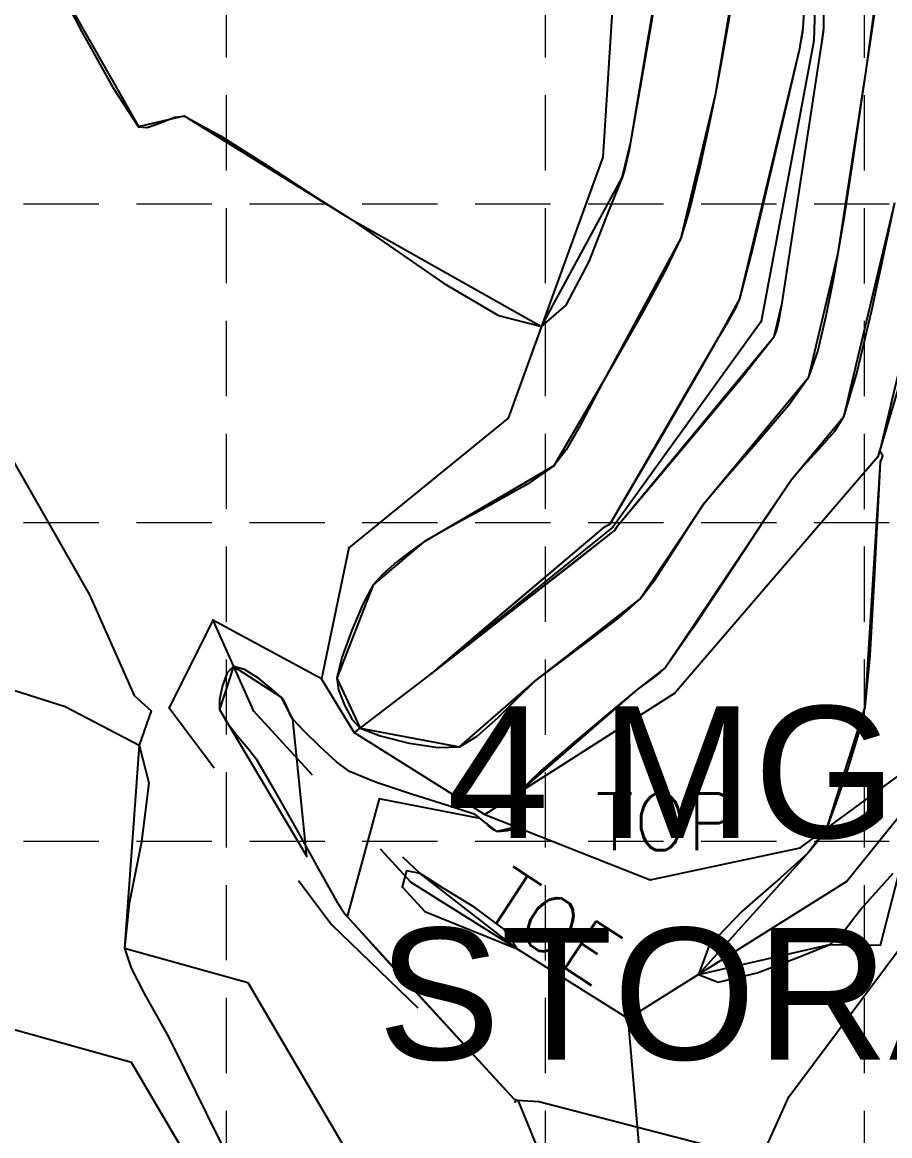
# Model space of a CAD drawing. Header units: inches. Extents: x 8056544 to 8057224, y 14638228 to 14639314.
# Drawn here: x 8056957.6 to 8057003.7, y 14638874 to 14638933.2 of the extents above; entities that cross this region are included whole.
import ezdxf

# ---------------------------------------------------------------- set-up
doc = ezdxf.new("R2010")
doc.units = ezdxf.units.IN
doc.header["$MEASUREMENT"] = 0
doc.linetypes.add('HIDDEN', pattern=[0.375, 0.25, -0.125])
doc.linetypes.add('HIDDEN2', pattern=[0.1875, 0.125, -0.0625])
for name, color, linetype in [('EC', 35, 'Continuous'), ('EX-CONC', 5, 'Continuous'), ('EX-TANK', 2, 'Continuous'), ('EX-TANK-DRAIN', 2, 'HIDDEN2'), ('FN-6TXT', 6, 'Continuous'), ('GRID', 254, 'HIDDEN'), ('POINT', 7, 'Continuous')]:
    doc.layers.add(name, color=color, linetype=linetype)
doc.styles.add('ROMANS', font='romans.shx', dxfattribs={"height": 3})
doc.styles.get("Standard").update_dxf_attribs({"font": 'ARIAL.TTF'})

msp = doc.modelspace()

# ---------------------------------------------------------------- linework, layer by layer
at = {"layer": 'EC'}
for points in [[(8057008.089, 14638985.007), (8057000.099, 14638993.149), (8056991.194, 14639000.933), (8056977.264, 14639007.026), (8056959.884, 14639007.715), (8056944.066, 14639003.137), (8056927.638, 14638991.153), (8056914.433, 14638973.791), (8056917.326, 14638961.238), (8056925.754, 14638963.625), (8056941.216, 14638976.445), (8056954.022, 14638983.404), (8056969.577, 14638985.777), (8056982.966, 14638979.767), (8056986.75, 14638964.578), (8056989.609, 14638944.407), (8056988.438, 14638926.021), (8056983.395, 14638912.14), (8056974.941, 14638905.247), (8056973.476, 14638898.282), (8056967.716, 14638901.409), (8056965.395, 14638896.736), (8056967.779, 14638893.554)], [(8056917.326, 14638961.238), (8056923.244, 14638970.685), (8056934.77, 14638984.734), (8056948.298, 14638993.144), (8056962.81, 14638996.304), (8056979.07, 14638993.373), (8056991.108, 14638984.802), (8056998.716, 14638972.08), (8057000.229, 14638950.966), (8056999.641, 14638932.216), (8056996.843, 14638917.287), (8056988.962, 14638906.348), (8056979.352, 14638898.582), (8056975.224, 14638895.435), (8056973.476, 14638898.282)], [(8057008.089, 14638985.007), (8057013.412, 14638968.806), (8057011.767, 14638947.627), (8057008.184, 14638927.388), (8057003.051, 14638910.086), (8056992.262, 14638897.53), (8056982.165, 14638891.074)], [(8056990.395, 14638873.051), (8056989.784, 14638880.225), (8057001.382, 14638887.517), (8057008.478, 14638896.317), (8057013.727, 14638904.558), (8057018.03, 14638916.921)], [(8056991.444, 14638860.756), (8056998.322, 14638876.068), (8057008.641, 14638889.893), (8057016.6, 14638903.021), (8057018.03, 14638916.921)], [(8056967.716, 14638901.409), (8056969.846, 14638896.603), (8056972.988, 14638893.182)], [(8056975.224, 14638895.435), (8056982.165, 14638891.074), (8056990.954, 14638887.599), (8056998.925, 14638889.308), (8057008.478, 14638896.317)], [(8056976.598, 14638889.252), (8056978.231, 14638887.474), (8056989.784, 14638880.225)], [(8056972.268, 14638887.561), (8056974.024, 14638885.217), (8056978.606, 14638880.789)]]:
    msp.add_lwpolyline(points, dxfattribs=at)
at = {"layer": 'EC', "linetype": 'Continuous'}
for points in [[(8056975.533, 14638895.67), (8056980.816, 14638894.674), (8056984.804, 14638898.137), (8056990.396, 14638902.515), (8056993.839, 14638907.642), (8056999.374, 14638914.351), (8057000.943, 14638920.939), (8057002.426, 14638930.642), (8057003.249, 14638936.801), (8057003.321, 14638950.071), (8057003.147, 14638954.914), (8056998.718, 14638972.06), (8056995.984, 14638955.253), (8056996.41, 14638948.607), (8056995.69, 14638937.018), (8056994.398, 14638929.317), (8056992.578, 14638921.718), (8056988.428, 14638914.066), (8056985.829, 14638909.607), (8056978.906, 14638905.558), (8056976.234, 14638903.293), (8056974.298, 14638898.323)], [(8056979.341, 14638898.573), (8056979.357, 14638898.57), (8056979.368, 14638898.58), (8056989.036, 14638906.148), (8056989.215, 14638906.415), (8056997.528, 14638916.492), (8056997.953, 14638918.275), (8057000.048, 14638931.986), (8057000.168, 14638932.886), (8057000.266, 14638950.955), (8057000.264, 14638951.012), (8057000.211, 14638951.216), (8057000.179, 14638951.016), (8057000.184, 14638950.937), (8056999.064, 14638932.918), (8056998.875, 14638931.793), (8056995.689, 14638918.486), (8056994.566, 14638916.415), (8056988.798, 14638906.517), (8056988.437, 14638906.306), (8056979.343, 14638898.595), (8056979.337, 14638898.581)], [(8056971.36, 14638897.303), (8056968.811, 14638898.938), (8056968.072, 14638896.656), (8056972.697, 14638888.835), (8056971.968, 14638896.142)], [(8056978.729, 14638887.93), (8056978.005, 14638888.073), (8056977.774, 14638887.229), (8056978.969, 14638885.919), (8056983.88, 14638883.929)]]:
    msp.add_lwpolyline(points, close=True, dxfattribs=at)
for points in [[(8056957.957, 14638937.896), (8056963.769, 14638927.652), (8056966.193, 14638928.221), (8056974.985, 14638922.766), (8056985.171, 14638917.03), (8056989.468, 14638924.951), (8056989.92, 14638926.841), (8056992.315, 14638941.119)], [(8056945.123, 14638930.863), (8056961.167, 14638902.755), (8056963.538, 14638897.404), (8056964.43, 14638896.592), (8056963.799, 14638894.757), (8056963.021, 14638883.962), (8056969.571, 14638882.148), (8056977.779, 14638868.129)], [(8057006.925, 14638926.267), (8057003.146, 14638910.408), (8057003.287, 14638910.193), (8057003.231, 14638909.992), (8057003.162, 14638909.802), (8057002.354, 14638896.775), (8057000.317, 14638890.33), (8056999.317, 14638889.023), (8056993.52, 14638882.574), (8057000.487, 14638884.169), (8057003.182, 14638884.133), (8057004.304, 14638888.474)], [(8057003.934, 14638923.603), (8057001.219, 14638912.209), (8056998.463, 14638908.868), (8056991.756, 14638898.882), (8056990.24, 14638897.695), (8056983.878, 14638892.169), (8056983.848, 14638890.409), (8056982.799, 14638890.171), (8056981.923, 14638890.852), (8056976.556, 14638891.909), (8056974.842, 14638885.656), (8056983.7, 14638875.953), (8056983.889, 14638875.876), (8056985.027, 14638875.817), (8056993.646, 14638873.579)], [(8056969.016, 14638868.289), (8056963.394, 14638877.891), (8056953.58, 14638880.608)]]:
    msp.add_lwpolyline(points, dxfattribs=at)
at = {"layer": 'EC'}
for points in [[(8056999.311, 14638936.747, 678), (8056999.064, 14638932.919, 678), (8056999.064, 14638932.919, 678), (8056999.035, 14638932.678, 678), (8056998.983, 14638932.353, 678), (8056998.924, 14638932.03, 678), (8056998.875, 14638931.793, 678), (8056998.875, 14638931.793, 678), (8056998.218, 14638928.959, 678), (8056997.326, 14638925.126, 678), (8056996.411, 14638921.299, 678), (8056995.691, 14638918.485, 678), (8056995.691, 14638918.485, 678), (8056995.494, 14638918.027, 678), (8056995.17, 14638917.433, 678), (8056994.825, 14638916.847, 678), (8056994.568, 14638916.416, 678), (8056994.568, 14638916.416, 678), (8056993.351, 14638914.307, 678), (8056991.7, 14638911.457, 678), (8056990.04, 14638908.612, 678), (8056988.798, 14638906.517, 678), (8056988.798, 14638906.517, 678), (8056988.733, 14638906.462, 678), (8056988.626, 14638906.405, 678), (8056988.515, 14638906.352, 678), (8056988.438, 14638906.306, 678), (8056988.438, 14638906.306, 678), (8056986.502, 14638904.673, 678), (8056983.887, 14638902.455, 678), (8056981.275, 14638900.236, 678), (8056979.344, 14638898.595, 678), (8056979.344, 14638898.595, 678), (8056979.342, 14638898.592, 678), (8056979.34, 14638898.588, 678), (8056979.339, 14638898.584, 678), (8056979.338, 14638898.581, 678), (8056979.338, 14638898.581, 678), (8056979.339, 14638898.579, 678), (8056979.34, 14638898.577, 678), (8056979.341, 14638898.575, 678), (8056979.342, 14638898.574, 678), (8056979.342, 14638898.574, 678), (8056979.345, 14638898.572, 678), (8056979.349, 14638898.571, 678), (8056979.353, 14638898.571, 678), (8056979.357, 14638898.571, 678), (8056979.357, 14638898.571, 678), (8056979.359, 14638898.572, 678), (8056979.362, 14638898.575, 678), (8056979.365, 14638898.578, 678), (8056979.368, 14638898.581, 678), (8056979.368, 14638898.581, 678), (8056981.424, 14638900.186, 678), (8056984.206, 14638902.358, 678), (8056986.987, 14638904.533, 678), (8056989.036, 14638906.148, 678), (8056989.036, 14638906.148, 678), (8056989.08, 14638906.2, 678), (8056989.13, 14638906.278, 678), (8056989.178, 14638906.358, 678), (8056989.216, 14638906.415, 678), (8056989.216, 14638906.415, 678), (8056990.996, 14638908.546, 678), (8056993.413, 14638911.424, 678), (8056995.81, 14638914.317, 678), (8056997.528, 14638916.493, 678), (8056997.528, 14638916.493, 678), (8056997.677, 14638916.844, 678), (8056997.799, 14638917.358, 678), (8056997.891, 14638917.884, 678), (8056997.952, 14638918.274, 678), (8056997.952, 14638918.274, 678), (8056998.409, 14638921.186, 678), (8056999.011, 14638925.128, 678), (8056999.608, 14638929.071, 678), (8057000.049, 14638931.986, 678), (8057000.049, 14638931.986, 678), (8057000.079, 14638932.177, 678), (8057000.118, 14638932.436, 678), (8057000.153, 14638932.695, 678), (8057000.169, 14638932.887, 678), (8057000.169, 14638932.887, 678), (8057000.199, 14638936.726, 678)], [(8056959.178, 14638935.705, 676), (8056960.758, 14638932.698, 676), (8056962.39, 14638929.727, 676), (8056963.77, 14638927.643, 676), (8056963.77, 14638927.643, 676), (8056964.222, 14638927.599, 676), (8056964.935, 14638927.858, 676), (8056965.672, 14638928.15, 676), (8056966.198, 14638928.209, 676), (8056966.198, 14638928.209, 676), (8056968.121, 14638927.157, 676), (8056970.636, 14638925.569, 676), (8056973.13, 14638923.939, 676), (8056974.989, 14638922.761, 676), (8056974.989, 14638922.761, 676), (8056977.102, 14638921.315, 676), (8056979.962, 14638919.318, 676), (8056982.88, 14638917.609, 676), (8056985.171, 14638917.028, 676), (8056985.171, 14638917.028, 676), (8056986.49, 14638918.152, 676), (8056987.699, 14638920.483, 676), (8056988.719, 14638923.066, 676), (8056989.469, 14638924.95, 676), (8056989.469, 14638924.95, 676), (8056989.601, 14638925.339, 676), (8056989.733, 14638925.883, 676), (8056989.846, 14638926.433, 676), (8056989.922, 14638926.842, 676), (8056989.922, 14638926.842, 676), (8056990.451, 14638929.872, 676), (8056991.156, 14638933.974, 676)], [(8056995.462, 14638935.374, 677), (8056995.099, 14638933.158, 677), (8056994.708, 14638930.947, 677), (8056994.398, 14638929.317, 677), (8056994.398, 14638929.317, 677), (8056994.062, 14638927.687, 677), (8056993.585, 14638925.486, 677), (8056993.059, 14638923.301, 677), (8056992.58, 14638921.717, 677), (8056992.58, 14638921.717, 677), (8056991.782, 14638920.051, 677), (8056990.584, 14638917.854, 677), (8056989.345, 14638915.675, 677), (8056988.428, 14638914.067, 677), (8056988.428, 14638914.067, 677), (8056987.919, 14638913.087, 677), (8056987.231, 14638911.759, 677), (8056986.492, 14638910.47, 677), (8056985.829, 14638909.607, 677), (8056985.829, 14638909.607, 677), (8056984.428, 14638908.645, 677), (8056982.419, 14638907.51, 677), (8056980.385, 14638906.412, 677), (8056978.907, 14638905.558, 677), (8056978.907, 14638905.558, 677), (8056978.297, 14638905.125, 677), (8056977.493, 14638904.502, 677), (8056976.729, 14638903.841, 677), (8056976.235, 14638903.292, 677), (8056976.235, 14638903.292, 677), (8056975.704, 14638902.287, 677), (8056975.088, 14638900.872, 677), (8056974.56, 14638899.425, 677), (8056974.296, 14638898.323, 677), (8056974.296, 14638898.323, 677), (8056974.394, 14638897.701, 677), (8056974.702, 14638896.883, 677), (8056975.115, 14638896.122, 677), (8056975.531, 14638895.669, 677), (8056975.531, 14638895.669, 677), (8056976.605, 14638895.255, 677), (8056978.135, 14638894.873, 677), (8056979.684, 14638894.64, 677), (8056980.816, 14638894.674, 677), (8056980.816, 14638894.674, 677), (8056981.754, 14638895.236, 677), (8056982.886, 14638896.257, 677), (8056983.979, 14638897.353, 677), (8056984.804, 14638898.138, 677), (8056984.804, 14638898.138, 677), (8056986.003, 14638899.056, 677), (8056987.644, 14638900.276, 677), (8056989.262, 14638901.521, 677), (8056990.396, 14638902.515, 677), (8056990.396, 14638902.515, 677), (8056991.191, 14638903.558, 677), (8056992.159, 14638905.047, 677), (8056993.107, 14638906.552, 677), (8056993.84, 14638907.642, 677), (8056993.84, 14638907.642, 677), (8056995.033, 14638909.059, 677), (8056996.694, 14638910.943, 677), (8056998.313, 14638912.854, 677), (8056999.374, 14638914.351, 677), (8056999.374, 14638914.351, 677), (8056999.851, 14638915.694, 677), (8057000.303, 14638917.59, 677), (8057000.681, 14638919.514, 677), (8057000.943, 14638920.938, 677), (8057000.943, 14638920.938, 677), (8057001.287, 14638922.994, 677), (8057001.714, 14638925.784, 677), (8057002.126, 14638928.577, 677), (8057002.427, 14638930.642, 677), (8057002.427, 14638930.642, 677), (8057002.623, 14638931.949, 677), (8057002.884, 14638933.717, 677)], [(8057003.934, 14638923.602, 676), (8057003.421, 14638921.162, 676), (8057002.701, 14638917.866, 676), (8057001.919, 14638914.59, 676), (8057001.22, 14638912.21, 676), (8057001.22, 14638912.21, 676), (8057000.733, 14638911.446, 676), (8056999.917, 14638910.5, 676), (8056999.063, 14638909.574, 676), (8056998.464, 14638908.869, 676), (8056998.464, 14638908.869, 676), (8056997.029, 14638906.753, 676), (8056995.123, 14638903.867, 676), (8056993.211, 14638900.985, 676), (8056991.756, 14638898.882, 676), (8056991.756, 14638898.882, 676), (8056991.464, 14638898.601, 676), (8056991.022, 14638898.266, 676), (8056990.568, 14638897.943, 676), (8056990.24, 14638897.695, 676), (8056990.24, 14638897.695, 676), (8056988.861, 14638896.549, 676), (8056986.994, 14638894.998, 676), (8056985.16, 14638893.413, 676), (8056983.877, 14638892.169, 676), (8056983.877, 14638892.169, 676), (8056983.798, 14638891.826, 676), (8056983.837, 14638891.305, 676), (8056983.889, 14638890.776, 676), (8056983.847, 14638890.409, 676), (8056983.847, 14638890.409, 676), (8056983.67, 14638890.286, 676), (8056983.363, 14638890.201, 676), (8056983.037, 14638890.162, 676), (8056982.799, 14638890.171, 676), (8056982.799, 14638890.171, 676), (8056982.595, 14638890.28, 676), (8056982.345, 14638890.48, 676), (8056982.103, 14638890.696, 676), (8056981.922, 14638890.852, 676), (8056981.922, 14638890.852, 676), (8056981.855, 14638890.906, 676), (8056981.765, 14638890.979, 676), (8056981.673, 14638891.048, 676), (8056981.6, 14638891.09, 676), (8056981.6, 14638891.09, 676), (8056980.184, 14638891.554, 676), (8056978.261, 14638892.161, 676), (8056976.352, 14638892.8, 676), (8056974.981, 14638893.362, 676), (8056974.981, 14638893.362, 676), (8056974.284, 14638893.871, 676), (8056973.412, 14638894.667, 676), (8056972.571, 14638895.506, 676), (8056971.967, 14638896.142, 676), (8056971.967, 14638896.142, 676), (8056971.824, 14638896.381, 676), (8056971.67, 14638896.73, 676), (8056971.512, 14638897.075, 676), (8056971.359, 14638897.302, 676), (8056971.359, 14638897.302, 676), (8056970.853, 14638897.745, 676), (8056970.139, 14638898.315, 676), (8056969.398, 14638898.787, 676), (8056968.812, 14638898.936, 676), (8056968.812, 14638898.936, 676), (8056968.481, 14638898.606, 676), (8056968.222, 14638897.936, 676), (8056968.074, 14638897.196, 676), (8056968.073, 14638896.656, 676), (8056968.073, 14638896.656, 676), (8056968.395, 14638896.057, 676), (8056968.976, 14638895.317, 676), (8056969.591, 14638894.591, 676), (8056970.015, 14638894.037, 676), (8056970.015, 14638894.037, 676), (8056970.922, 14638892.473, 676), (8056972.116, 14638890.339, 676), (8056973.304, 14638888.2, 676), (8056974.189, 14638886.624, 676), (8056974.189, 14638886.624, 676), (8056974.319, 14638886.412, 676), (8056974.501, 14638886.13, 676), (8056974.691, 14638885.853, 676), (8056974.843, 14638885.656, 676), (8056974.843, 14638885.656, 676), (8056976.713, 14638883.584, 676), (8056979.258, 14638880.792, 676), (8056981.81, 14638878.005, 676), (8056983.701, 14638875.95, 676), (8056983.701, 14638875.95, 676), (8056983.737, 14638875.929, 676), (8056983.791, 14638875.909, 676), (8056983.847, 14638875.891, 676), (8056983.887, 14638875.875, 676), (8056983.887, 14638875.875, 676), (8056983.903, 14638875.861, 676), (8056983.922, 14638875.838, 676), (8056983.94, 14638875.815, 676), (8056983.951, 14638875.796, 676), (8056983.951, 14638875.796, 676), (8056984.363, 14638874.807, 676), (8056984.907, 14638873.461, 676)], [(8057003.938, 14638913.785, 675), (8057003.148, 14638910.413, 675), (8057003.148, 14638910.413, 675), (8057003.164, 14638910.364, 675), (8057003.211, 14638910.304, 675), (8057003.262, 14638910.244, 675), (8057003.291, 14638910.195, 675), (8057003.291, 14638910.195, 675), (8057003.287, 14638910.151, 675), (8057003.27, 14638910.093, 675), (8057003.249, 14638910.034, 675), (8057003.234, 14638909.991, 675), (8057003.234, 14638909.991, 675), (8057003.218, 14638909.95, 675), (8057003.195, 14638909.896, 675), (8057003.174, 14638909.841, 675), (8057003.164, 14638909.799, 675), (8057003.164, 14638909.799, 675), (8057003.017, 14638907.028, 675), (8057002.835, 14638903.277, 675), (8057002.615, 14638899.531, 675), (8057002.354, 14638896.776, 675), (8057002.354, 14638896.776, 675), (8057002.022, 14638895.378, 675), (8057001.447, 14638893.52, 675), (8057000.816, 14638891.678, 675), (8057000.318, 14638890.33, 675), (8057000.318, 14638890.33, 675), (8057000.142, 14638890.032, 675), (8056999.854, 14638889.655, 675), (8056999.548, 14638889.289, 675), (8056999.316, 14638889.023, 675), (8056999.316, 14638889.023, 675), (8056997.871, 14638887.701, 675), (8056995.835, 14638885.939, 675), (8056994.09, 14638884.106, 675), (8056993.516, 14638882.571, 675), (8056993.516, 14638882.571, 675), (8056994.56, 14638882.159, 675), (8056996.631, 14638882.648, 675), (8056998.887, 14638883.497, 675), (8057000.487, 14638884.167, 675), (8057000.487, 14638884.167, 675), (8057000.897, 14638884.487, 675), (8057001.372, 14638885.039, 675), (8057001.823, 14638885.626, 675), (8057002.16, 14638886.054, 675), (8057002.16, 14638886.054, 675), (8057002.618, 14638886.567, 675), (8057003.238, 14638887.261, 675), (8057003.855, 14638887.957, 675)], [(8056953.999, 14638898.671, 677), (8056959.864, 14638896.82, 677), (8056963.796, 14638894.753, 677), (8056963.796, 14638894.753, 677), (8056964.313, 14638892.75, 677), (8056963.921, 14638889.614, 677), (8056963.273, 14638886.349, 677), (8056963.02, 14638883.961, 677), (8056963.02, 14638883.961, 677), (8056963.365, 14638882.911, 677), (8056964.054, 14638881.561, 677), (8056964.812, 14638880.232, 677), (8056965.36, 14638879.246, 677), (8056965.36, 14638879.246, 677), (8056966.209, 14638877.526, 677), (8056967.357, 14638875.198, 677), (8056968.509, 14638872.873, 677)], [(8056983.878, 14638883.931, 675), (8056983.153, 14638884.993, 675), (8056981.634, 14638886.121, 675), (8056979.948, 14638887.154, 675), (8056978.729, 14638887.929, 675), (8056978.729, 14638887.929, 675), (8056978.128, 14638888.496, 675), (8056977.808, 14638888.809, 675)]]:
    msp.add_polyline3d(points, dxfattribs=at)
at = {"layer": 'EX-CONC', "color": 7, "linetype": 'Continuous', "const_width": 0.6}
msp.add_lwpolyline([(8057096.102, 14638897.528, -0.212137), (8057073.602, 14638831.709, -0.213723), (8057016.1, 14638807.247, -0.293576), (8056940.679, 14638857.745, -0.200477), (8056939.862, 14638916.216, -0.392297), (8057041.992, 14638964.469, -0.340507), (8057096.364, 14638886.357)], format="xyb", dxfattribs=at)
at = {"layer": 'EX-TANK', "color": 7, "ltscale": 50}
msp.add_circle((8057015.666, 14638887.869), 80, dxfattribs=at)
at = {"layer": 'EX-TANK-DRAIN', "color": 5}
msp.add_circle((8057015.666, 14638887.869), 82, dxfattribs=at)
at = {"layer": 'GRID', "color": 252, "linetype": 'HIDDEN', "lineweight": 0, "ltscale": 16}
for p, q in [((8056968.431, 14638313.321), (8056968.431, 14639296.425)), ((8056985.38, 14638313.318), (8056985.38, 14639296.425)), ((8057002.329, 14638313.315), (8057002.329, 14639296.425)), ((8056561.654, 14638923.545), (8057205.718, 14638923.545)), ((8056561.654, 14638906.596), (8057205.718, 14638906.596)), ((8056561.654, 14638889.647), (8057205.718, 14638889.647))]:
    msp.add_line(p, q, dxfattribs=at)
at = {"layer": 'POINT'}
for p in [(8056999.641, 14638932.216, 678.171), (8056988.438, 14638926.021, 675.669), (8056996.843, 14638917.286, 678.371), (8056983.394, 14638912.14, 676.18), (8057003.05, 14638910.085, 675.008), (8056988.961, 14638906.347, 678.055), (8056974.941, 14638905.247, 676.584), (8056967.716, 14638901.409, 676.634), (8056973.476, 14638898.281, 676.837), (8056979.352, 14638898.581, 678.003), (8056992.262, 14638897.53, 675.628), (8056965.395, 14638896.736, 676.904), (8056969.846, 14638896.602, 675.401), (8056975.224, 14638895.435, 676.919), (8056982.165, 14638891.074, 676.076), (8056998.925, 14638889.308, 675.065), (8056978.231, 14638887.474, 674.844), (8056990.954, 14638887.598, 675.679), (8057001.382, 14638887.517, 674.657), (8056974.024, 14638885.217, 676.279), (8056989.783, 14638880.224, 675.163), (8056983.776, 14638875.793, 676.016), (8056998.322, 14638876.067, 675.83)]:
    msp.add_point(p, dxfattribs=at)

# ---------------------------------------------------------------- texts
at = {"layer": 'EC', "style": 'ROMANS'}
msp.add_text('TOP', height=3, dxfattribs=at).set_placement((8056988.03, 14638889.181))
msp.add_text('TOE', height=3, rotation=326.69436, dxfattribs=at).set_placement((8056981.916, 14638885.865))
at = {"layer": 'FN-6TXT', "color": 7}
for s, p in [('4 MG GROUND ', (8056980.141, 14638889.83)), ('STORAGE TANK', (8056976.469, 14638878.039))]:
    msp.add_text(s, height=7, dxfattribs=at).set_placement(p)

doc.saveas('drawing.dxf')
